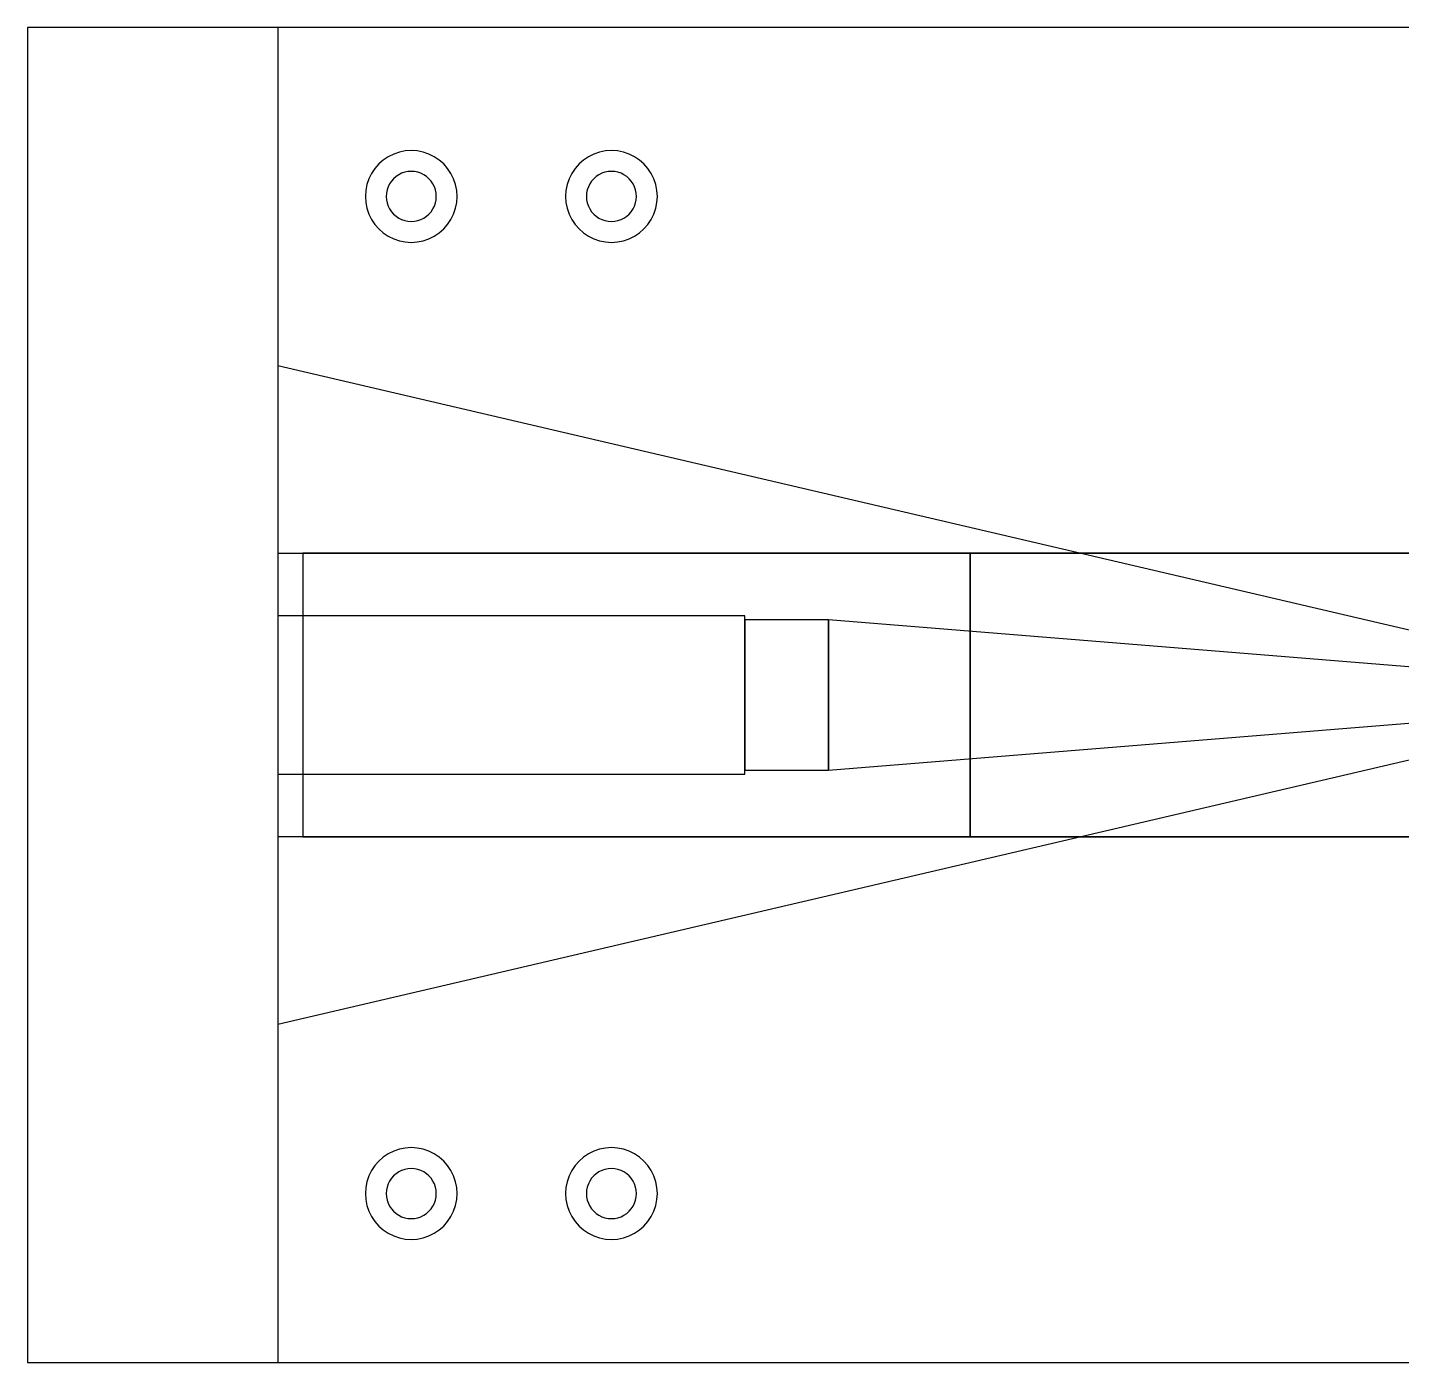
# Model space of a CAD drawing. Header units: millimetres. Extents: x -1.5 to 31.5, y -4 to 4.
# Drawn here: x -1.5 to 6.74, y -4 to 4 of the extents above; entities that cross this region are included whole.
import ezdxf

# ---------------------------------------------------------------- set-up
doc = ezdxf.new("R2010")
doc.units = ezdxf.units.MM

msp = doc.modelspace()

# ---------------------------------------------------------------- linework, layer by layer
at = {"layer": 'cond'}
for p, q in [((6.9, 4), (0, 4)), ((0, 4), (0, 1.975)), ((0.6625, 3.225657), (0.632591, 3.205672)), ((0.694762, 3.241567), (0.6625, 3.225657)), ((0.728825, 3.25313), (0.694762, 3.241567)), ((0.764105, 3.260147), (0.728825, 3.25313)), ((0.8, 3.2625), (0.764105, 3.260147)), ((0.835895, 3.260147), (0.8, 3.2625)), ((0.871175, 3.25313), (0.835895, 3.260147)), ((0.905238, 3.241567), (0.871175, 3.25313)), ((0.9375, 3.225657), (0.905238, 3.241567)), ((0.967409, 3.205672), (0.9375, 3.225657)), ((1.8625, 3.225657), (1.832591, 3.205672)), ((1.894762, 3.241567), (1.8625, 3.225657)), ((1.928825, 3.25313), (1.894762, 3.241567)), ((1.964105, 3.260147), (1.928825, 3.25313)), ((2, 3.2625), (1.964105, 3.260147)), ((2.035895, 3.260147), (2, 3.2625)), ((2.071175, 3.25313), (2.035895, 3.260147)), ((2.105238, 3.241567), (2.071175, 3.25313)), ((2.1375, 3.225657), (2.105238, 3.241567)), ((2.167409, 3.205672), (2.1375, 3.225657)), ((0.581828, 3.154909), (0.561843, 3.125)), ((0.605546, 3.181954), (0.581828, 3.154909)), ((0.632591, 3.205672), (0.605546, 3.181954)), ((0.994454, 3.181954), (0.967409, 3.205672)), ((1.018172, 3.154909), (0.994454, 3.181954)), ((1.038157, 3.125), (1.018172, 3.154909)), ((1.781828, 3.154909), (1.761843, 3.125)), ((1.805546, 3.181954), (1.781828, 3.154909)), ((1.832591, 3.205672), (1.805546, 3.181954)), ((2.194454, 3.181954), (2.167409, 3.205672)), ((2.218172, 3.154909), (2.194454, 3.181954)), ((2.238157, 3.125), (2.218172, 3.154909)), ((0.53437, 3.058675), (0.527353, 3.023395)), ((0.545933, 3.092738), (0.53437, 3.058675)), ((0.561843, 3.125), (0.545933, 3.092738)), ((1.054067, 3.092738), (1.038157, 3.125)), ((1.06563, 3.058675), (1.054067, 3.092738)), ((1.072647, 3.023395), (1.06563, 3.058675)), ((1.73437, 3.058675), (1.727353, 3.023395)), ((1.745933, 3.092738), (1.73437, 3.058675)), ((1.761843, 3.125), (1.745933, 3.092738)), ((2.254067, 3.092738), (2.238157, 3.125)), ((2.26563, 3.058675), (2.254067, 3.092738)), ((2.272647, 3.023395), (2.26563, 3.058675)), ((0.527353, 3.023395), (0.525, 2.9875)), ((0.525, 2.9875), (0.527353, 2.951605)), ((1.075, 2.9875), (1.072647, 3.023395)), ((1.072647, 2.951605), (1.075, 2.9875)), ((1.727353, 3.023395), (1.725, 2.9875)), ((1.725, 2.9875), (1.727353, 2.951605)), ((2.275, 2.9875), (2.272647, 3.023395)), ((2.272647, 2.951605), (2.275, 2.9875)), ((0.527353, 2.951605), (0.53437, 2.916325)), ((0.53437, 2.916325), (0.545933, 2.882262)), ((0.545933, 2.882262), (0.561843, 2.85)), ((1.038157, 2.85), (1.054067, 2.882262)), ((1.054067, 2.882262), (1.06563, 2.916325)), ((1.06563, 2.916325), (1.072647, 2.951605)), ((1.727353, 2.951605), (1.73437, 2.916325)), ((1.73437, 2.916325), (1.745933, 2.882262)), ((1.745933, 2.882262), (1.761843, 2.85)), ((2.238157, 2.85), (2.254067, 2.882262)), ((2.254067, 2.882262), (2.26563, 2.916325)), ((2.26563, 2.916325), (2.272647, 2.951605)), ((0.561843, 2.85), (0.581828, 2.820091)), ((0.581828, 2.820091), (0.605546, 2.793046)), ((0.994454, 2.793046), (1.018172, 2.820091)), ((1.018172, 2.820091), (1.038157, 2.85)), ((1.761843, 2.85), (1.781828, 2.820091)), ((1.781828, 2.820091), (1.805546, 2.793046)), ((2.194454, 2.793046), (2.218172, 2.820091)), ((2.218172, 2.820091), (2.238157, 2.85)), ((0.605546, 2.793046), (0.632591, 2.769328)), ((0.632591, 2.769328), (0.6625, 2.749343)), ((0.6625, 2.749343), (0.694762, 2.733433)), ((0.694762, 2.733433), (0.728825, 2.72187)), ((0.728825, 2.72187), (0.764105, 2.714853)), ((0.835895, 2.714853), (0.871175, 2.72187)), ((0.871175, 2.72187), (0.905238, 2.733433)), ((0.905238, 2.733433), (0.9375, 2.749343)), ((0.9375, 2.749343), (0.967409, 2.769328)), ((0.967409, 2.769328), (0.994454, 2.793046)), ((1.805546, 2.793046), (1.832591, 2.769328)), ((1.832591, 2.769328), (1.8625, 2.749343)), ((1.8625, 2.749343), (1.894762, 2.733433)), ((1.894762, 2.733433), (1.928825, 2.72187)), ((1.928825, 2.72187), (1.964105, 2.714853)), ((2.035895, 2.714853), (2.071175, 2.72187)), ((2.071175, 2.72187), (2.105238, 2.733433)), ((2.105238, 2.733433), (2.1375, 2.749343)), ((2.1375, 2.749343), (2.167409, 2.769328)), ((2.167409, 2.769328), (2.194454, 2.793046)), ((0.764105, 2.714853), (0.8, 2.7125)), ((0.8, 2.7125), (0.835895, 2.714853)), ((1.964105, 2.714853), (2, 2.7125)), ((2, 2.7125), (2.035895, 2.714853)), ((0, 1.975), (6.9, 0.36195)), ((2.8, 0.475), (0, 0.475)), ((0, 0.475), (0, -0.475)), ((2.8, -0.475), (2.8, 0.475)), ((3.3, 0.45), (2.8, 0.45)), ((2.8, 0.45), (2.8, -0.45)), ((3.3, -0.45), (3.3, 0.45)), ((6.9, 0.15875), (3.3, 0.45)), ((3.3, 0.45), (3.3, -0.45)), ((3.3, -0.45), (6.9, -0.15875)), ((6.9, -0.36195), (0, -1.975)), ((0, -0.475), (2.8, -0.475)), ((2.8, -0.45), (3.3, -0.45)), ((0, -1.975), (0, -4)), ((0.764105, -2.714853), (0.728825, -2.72187)), ((0.8, -2.7125), (0.764105, -2.714853)), ((0.835895, -2.714853), (0.8, -2.7125)), ((0.871175, -2.72187), (0.835895, -2.714853)), ((1.964105, -2.714853), (1.928825, -2.72187)), ((2, -2.7125), (1.964105, -2.714853)), ((2.035895, -2.714853), (2, -2.7125)), ((2.071175, -2.72187), (2.035895, -2.714853)), ((0.605546, -2.793046), (0.581828, -2.820091)), ((0.632591, -2.769328), (0.605546, -2.793046)), ((0.6625, -2.749343), (0.632591, -2.769328)), ((0.694762, -2.733433), (0.6625, -2.749343)), ((0.728825, -2.72187), (0.694762, -2.733433)), ((0.905238, -2.733433), (0.871175, -2.72187)), ((0.9375, -2.749343), (0.905238, -2.733433)), ((0.967409, -2.769328), (0.9375, -2.749343)), ((0.994454, -2.793046), (0.967409, -2.769328)), ((1.018172, -2.820091), (0.994454, -2.793046)), ((1.805546, -2.793046), (1.781828, -2.820091)), ((1.832591, -2.769328), (1.805546, -2.793046)), ((1.8625, -2.749343), (1.832591, -2.769328)), ((1.894762, -2.733433), (1.8625, -2.749343)), ((1.928825, -2.72187), (1.894762, -2.733433)), ((2.105238, -2.733433), (2.071175, -2.72187)), ((2.1375, -2.749343), (2.105238, -2.733433)), ((2.167409, -2.769328), (2.1375, -2.749343)), ((2.194454, -2.793046), (2.167409, -2.769328)), ((2.218172, -2.820091), (2.194454, -2.793046)), ((0.561843, -2.85), (0.545933, -2.882262)), ((0.581828, -2.820091), (0.561843, -2.85)), ((1.038157, -2.85), (1.018172, -2.820091)), ((1.054067, -2.882262), (1.038157, -2.85)), ((1.761843, -2.85), (1.745933, -2.882262)), ((1.781828, -2.820091), (1.761843, -2.85)), ((2.238157, -2.85), (2.218172, -2.820091)), ((2.254067, -2.882262), (2.238157, -2.85)), ((0.527353, -2.951605), (0.525, -2.9875)), ((0.53437, -2.916325), (0.527353, -2.951605)), ((0.545933, -2.882262), (0.53437, -2.916325)), ((1.06563, -2.916325), (1.054067, -2.882262)), ((1.072647, -2.951605), (1.06563, -2.916325)), ((1.075, -2.9875), (1.072647, -2.951605)), ((1.727353, -2.951605), (1.725, -2.9875)), ((1.73437, -2.916325), (1.727353, -2.951605)), ((1.745933, -2.882262), (1.73437, -2.916325)), ((2.26563, -2.916325), (2.254067, -2.882262)), ((2.272647, -2.951605), (2.26563, -2.916325)), ((2.275, -2.9875), (2.272647, -2.951605)), ((0.525, -2.9875), (0.527353, -3.023395)), ((0.527353, -3.023395), (0.53437, -3.058675)), ((1.06563, -3.058675), (1.072647, -3.023395)), ((1.072647, -3.023395), (1.075, -2.9875)), ((1.725, -2.9875), (1.727353, -3.023395)), ((1.727353, -3.023395), (1.73437, -3.058675)), ((2.26563, -3.058675), (2.272647, -3.023395)), ((2.272647, -3.023395), (2.275, -2.9875)), ((0.53437, -3.058675), (0.545933, -3.092738)), ((0.545933, -3.092738), (0.561843, -3.125)), ((0.561843, -3.125), (0.581828, -3.154909)), ((1.018172, -3.154909), (1.038157, -3.125)), ((1.038157, -3.125), (1.054067, -3.092738)), ((1.054067, -3.092738), (1.06563, -3.058675)), ((1.73437, -3.058675), (1.745933, -3.092738)), ((1.745933, -3.092738), (1.761843, -3.125)), ((1.761843, -3.125), (1.781828, -3.154909)), ((2.218172, -3.154909), (2.238157, -3.125)), ((2.238157, -3.125), (2.254067, -3.092738)), ((2.254067, -3.092738), (2.26563, -3.058675)), ((0.581828, -3.154909), (0.605546, -3.181954)), ((0.605546, -3.181954), (0.632591, -3.205672)), ((0.632591, -3.205672), (0.6625, -3.225657)), ((0.9375, -3.225657), (0.967409, -3.205672)), ((0.967409, -3.205672), (0.994454, -3.181954)), ((0.994454, -3.181954), (1.018172, -3.154909)), ((1.781828, -3.154909), (1.805546, -3.181954)), ((1.805546, -3.181954), (1.832591, -3.205672)), ((1.832591, -3.205672), (1.8625, -3.225657)), ((2.1375, -3.225657), (2.167409, -3.205672)), ((2.167409, -3.205672), (2.194454, -3.181954)), ((2.194454, -3.181954), (2.218172, -3.154909)), ((0.6625, -3.225657), (0.694762, -3.241567)), ((0.694762, -3.241567), (0.728825, -3.25313)), ((0.728825, -3.25313), (0.764105, -3.260147)), ((0.764105, -3.260147), (0.8, -3.2625)), ((0.8, -3.2625), (0.835895, -3.260147)), ((0.835895, -3.260147), (0.871175, -3.25313)), ((0.871175, -3.25313), (0.905238, -3.241567)), ((0.905238, -3.241567), (0.9375, -3.225657)), ((1.8625, -3.225657), (1.894762, -3.241567)), ((1.894762, -3.241567), (1.928825, -3.25313)), ((1.928825, -3.25313), (1.964105, -3.260147)), ((1.964105, -3.260147), (2, -3.2625)), ((2, -3.2625), (2.035895, -3.260147)), ((2.035895, -3.260147), (2.071175, -3.25313)), ((2.071175, -3.25313), (2.105238, -3.241567)), ((2.105238, -3.241567), (2.1375, -3.225657)), ((0, -4), (6.9, -4))]:
    msp.add_line(p, q, dxfattribs=at)
at = {"layer": 'EM_BOUNDARY'}
for p, q in [((31.5, 4), (-1.5, 4)), ((-1.5, 4), (-1.5, -4)), ((-1.5, -4), (31.5, -4))]:
    msp.add_line(p, q, dxfattribs=at)
at = {"layer": 'pcvia1'}
for p, q in [((0.761177, 3.132389), (0.742597, 3.126082)), ((0.780421, 3.136217), (0.761177, 3.132389)), ((0.8, 3.1375), (0.780421, 3.136217)), ((0.819579, 3.136217), (0.8, 3.1375)), ((0.838823, 3.132389), (0.819579, 3.136217)), ((0.857403, 3.126082), (0.838823, 3.132389)), ((1.961177, 3.132389), (1.942597, 3.126082)), ((1.980421, 3.136217), (1.961177, 3.132389)), ((2, 3.1375), (1.980421, 3.136217)), ((2.019579, 3.136217), (2, 3.1375)), ((2.038823, 3.132389), (2.019579, 3.136217)), ((2.057403, 3.126082), (2.038823, 3.132389)), ((0.670096, 3.0625), (0.661418, 3.044903)), ((0.680997, 3.078814), (0.670096, 3.0625)), ((0.693934, 3.093566), (0.680997, 3.078814)), ((0.708686, 3.106503), (0.693934, 3.093566)), ((0.725, 3.117404), (0.708686, 3.106503)), ((0.742597, 3.126082), (0.725, 3.117404)), ((0.875, 3.117404), (0.857403, 3.126082)), ((0.891314, 3.106503), (0.875, 3.117404)), ((0.906066, 3.093566), (0.891314, 3.106503)), ((0.919003, 3.078814), (0.906066, 3.093566)), ((0.929904, 3.0625), (0.919003, 3.078814)), ((0.938582, 3.044903), (0.929904, 3.0625)), ((1.870096, 3.0625), (1.861418, 3.044903)), ((1.880997, 3.078814), (1.870096, 3.0625)), ((1.893934, 3.093566), (1.880997, 3.078814)), ((1.908686, 3.106503), (1.893934, 3.093566)), ((1.925, 3.117404), (1.908686, 3.106503)), ((1.942597, 3.126082), (1.925, 3.117404)), ((2.075, 3.117404), (2.057403, 3.126082)), ((2.091314, 3.106503), (2.075, 3.117404)), ((2.106066, 3.093566), (2.091314, 3.106503)), ((2.119003, 3.078814), (2.106066, 3.093566)), ((2.129904, 3.0625), (2.119003, 3.078814)), ((2.138582, 3.044903), (2.129904, 3.0625)), ((0.651283, 3.007079), (0.65, 2.9875)), ((0.65, 2.9875), (0.651283, 2.967921)), ((0.655111, 3.026323), (0.651283, 3.007079)), ((0.651283, 2.967921), (0.655111, 2.948677)), ((0.661418, 3.044903), (0.655111, 3.026323)), ((0.944889, 3.026323), (0.938582, 3.044903)), ((0.948717, 3.007079), (0.944889, 3.026323)), ((0.944889, 2.948677), (0.948717, 2.967921)), ((0.95, 2.9875), (0.948717, 3.007079)), ((0.948717, 2.967921), (0.95, 2.9875)), ((1.851283, 3.007079), (1.85, 2.9875)), ((1.85, 2.9875), (1.851283, 2.967921)), ((1.855111, 3.026323), (1.851283, 3.007079)), ((1.851283, 2.967921), (1.855111, 2.948677)), ((1.861418, 3.044903), (1.855111, 3.026323)), ((2.144889, 3.026323), (2.138582, 3.044903)), ((2.148717, 3.007079), (2.144889, 3.026323)), ((2.144889, 2.948677), (2.148717, 2.967921)), ((2.15, 2.9875), (2.148717, 3.007079)), ((2.148717, 2.967921), (2.15, 2.9875)), ((0.655111, 2.948677), (0.661418, 2.930097)), ((0.661418, 2.930097), (0.670096, 2.9125)), ((0.670096, 2.9125), (0.680997, 2.896186)), ((0.680997, 2.896186), (0.693934, 2.881434)), ((0.906066, 2.881434), (0.919003, 2.896186)), ((0.919003, 2.896186), (0.929904, 2.9125)), ((0.929904, 2.9125), (0.938582, 2.930097)), ((0.938582, 2.930097), (0.944889, 2.948677)), ((1.855111, 2.948677), (1.861418, 2.930097)), ((1.861418, 2.930097), (1.870096, 2.9125)), ((1.870096, 2.9125), (1.880997, 2.896186)), ((1.880997, 2.896186), (1.893934, 2.881434)), ((2.106066, 2.881434), (2.119003, 2.896186)), ((2.119003, 2.896186), (2.129904, 2.9125)), ((2.129904, 2.9125), (2.138582, 2.930097)), ((2.138582, 2.930097), (2.144889, 2.948677)), ((0.693934, 2.881434), (0.708686, 2.868497)), ((0.708686, 2.868497), (0.725, 2.857596)), ((0.725, 2.857596), (0.742597, 2.848918)), ((0.742597, 2.848918), (0.761177, 2.842611)), ((0.761177, 2.842611), (0.780421, 2.838783)), ((0.780421, 2.838783), (0.8, 2.8375)), ((0.8, 2.8375), (0.819579, 2.838783)), ((0.819579, 2.838783), (0.838823, 2.842611)), ((0.838823, 2.842611), (0.857403, 2.848918)), ((0.857403, 2.848918), (0.875, 2.857596)), ((0.875, 2.857596), (0.891314, 2.868497)), ((0.891314, 2.868497), (0.906066, 2.881434)), ((1.893934, 2.881434), (1.908686, 2.868497)), ((1.908686, 2.868497), (1.925, 2.857596)), ((1.925, 2.857596), (1.942597, 2.848918)), ((1.942597, 2.848918), (1.961177, 2.842611)), ((1.961177, 2.842611), (1.980421, 2.838783)), ((1.980421, 2.838783), (2, 2.8375)), ((2, 2.8375), (2.019579, 2.838783)), ((2.019579, 2.838783), (2.038823, 2.842611)), ((2.038823, 2.842611), (2.057403, 2.848918)), ((2.057403, 2.848918), (2.075, 2.857596)), ((2.075, 2.857596), (2.091314, 2.868497)), ((2.091314, 2.868497), (2.106066, 2.881434)), ((0.693934, -2.881434), (0.680997, -2.896186)), ((0.708686, -2.868497), (0.693934, -2.881434)), ((0.725, -2.857596), (0.708686, -2.868497)), ((0.742597, -2.848918), (0.725, -2.857596)), ((0.761177, -2.842611), (0.742597, -2.848918)), ((0.780421, -2.838783), (0.761177, -2.842611)), ((0.8, -2.8375), (0.780421, -2.838783)), ((0.819579, -2.838783), (0.8, -2.8375)), ((0.838823, -2.842611), (0.819579, -2.838783)), ((0.857403, -2.848918), (0.838823, -2.842611)), ((0.875, -2.857596), (0.857403, -2.848918)), ((0.891314, -2.868497), (0.875, -2.857596)), ((0.906066, -2.881434), (0.891314, -2.868497)), ((0.919003, -2.896186), (0.906066, -2.881434)), ((1.893934, -2.881434), (1.880997, -2.896186)), ((1.908686, -2.868497), (1.893934, -2.881434)), ((1.925, -2.857596), (1.908686, -2.868497)), ((1.942597, -2.848918), (1.925, -2.857596)), ((1.961177, -2.842611), (1.942597, -2.848918)), ((1.980421, -2.838783), (1.961177, -2.842611)), ((2, -2.8375), (1.980421, -2.838783)), ((2.019579, -2.838783), (2, -2.8375)), ((2.038823, -2.842611), (2.019579, -2.838783)), ((2.057403, -2.848918), (2.038823, -2.842611)), ((2.075, -2.857596), (2.057403, -2.848918)), ((2.091314, -2.868497), (2.075, -2.857596)), ((2.106066, -2.881434), (2.091314, -2.868497)), ((2.119003, -2.896186), (2.106066, -2.881434)), ((0.655111, -2.948677), (0.651283, -2.967921)), ((0.661418, -2.930097), (0.655111, -2.948677)), ((0.670096, -2.9125), (0.661418, -2.930097)), ((0.680997, -2.896186), (0.670096, -2.9125)), ((0.929904, -2.9125), (0.919003, -2.896186)), ((0.938582, -2.930097), (0.929904, -2.9125)), ((0.944889, -2.948677), (0.938582, -2.930097)), ((0.948717, -2.967921), (0.944889, -2.948677)), ((1.855111, -2.948677), (1.851283, -2.967921)), ((1.861418, -2.930097), (1.855111, -2.948677)), ((1.870096, -2.9125), (1.861418, -2.930097)), ((1.880997, -2.896186), (1.870096, -2.9125)), ((2.129904, -2.9125), (2.119003, -2.896186)), ((2.138582, -2.930097), (2.129904, -2.9125)), ((2.144889, -2.948677), (2.138582, -2.930097)), ((2.148717, -2.967921), (2.144889, -2.948677)), ((0.651283, -2.967921), (0.65, -2.9875)), ((0.65, -2.9875), (0.651283, -3.007079)), ((0.651283, -3.007079), (0.655111, -3.026323)), ((0.655111, -3.026323), (0.661418, -3.044903)), ((0.661418, -3.044903), (0.670096, -3.0625)), ((0.929904, -3.0625), (0.938582, -3.044903)), ((0.938582, -3.044903), (0.944889, -3.026323)), ((0.944889, -3.026323), (0.948717, -3.007079)), ((0.95, -2.9875), (0.948717, -2.967921)), ((0.948717, -3.007079), (0.95, -2.9875)), ((1.851283, -2.967921), (1.85, -2.9875)), ((1.85, -2.9875), (1.851283, -3.007079)), ((1.851283, -3.007079), (1.855111, -3.026323)), ((1.855111, -3.026323), (1.861418, -3.044903)), ((1.861418, -3.044903), (1.870096, -3.0625)), ((2.129904, -3.0625), (2.138582, -3.044903)), ((2.138582, -3.044903), (2.144889, -3.026323)), ((2.144889, -3.026323), (2.148717, -3.007079)), ((2.15, -2.9875), (2.148717, -2.967921)), ((2.148717, -3.007079), (2.15, -2.9875)), ((0.670096, -3.0625), (0.680997, -3.078814)), ((0.680997, -3.078814), (0.693934, -3.093566)), ((0.693934, -3.093566), (0.708686, -3.106503)), ((0.708686, -3.106503), (0.725, -3.117404)), ((0.725, -3.117404), (0.742597, -3.126082)), ((0.742597, -3.126082), (0.761177, -3.132389)), ((0.838823, -3.132389), (0.857403, -3.126082)), ((0.857403, -3.126082), (0.875, -3.117404)), ((0.875, -3.117404), (0.891314, -3.106503)), ((0.891314, -3.106503), (0.906066, -3.093566)), ((0.906066, -3.093566), (0.919003, -3.078814)), ((0.919003, -3.078814), (0.929904, -3.0625)), ((1.870096, -3.0625), (1.880997, -3.078814)), ((1.880997, -3.078814), (1.893934, -3.093566)), ((1.893934, -3.093566), (1.908686, -3.106503)), ((1.908686, -3.106503), (1.925, -3.117404)), ((1.925, -3.117404), (1.942597, -3.126082)), ((1.942597, -3.126082), (1.961177, -3.132389)), ((2.038823, -3.132389), (2.057403, -3.126082)), ((2.057403, -3.126082), (2.075, -3.117404)), ((2.075, -3.117404), (2.091314, -3.106503)), ((2.091314, -3.106503), (2.106066, -3.093566)), ((2.106066, -3.093566), (2.119003, -3.078814)), ((2.119003, -3.078814), (2.129904, -3.0625)), ((0.761177, -3.132389), (0.780421, -3.136217)), ((0.780421, -3.136217), (0.8, -3.1375)), ((0.8, -3.1375), (0.819579, -3.136217)), ((0.819579, -3.136217), (0.838823, -3.132389)), ((1.961177, -3.132389), (1.980421, -3.136217)), ((1.980421, -3.136217), (2, -3.1375)), ((2, -3.1375), (2.019579, -3.136217)), ((2.019579, -3.136217), (2.038823, -3.132389))]:
    msp.add_line(p, q, dxfattribs=at)
at = {"layer": 'reference_ground_cutout'}
for p, q in [((4.15, 0.85), (0.15, 0.85)), ((0.15, 0.85), (0.15, -0.85)), ((4.15, -0.85), (4.15, 0.85)), ((0.15, -0.85), (4.15, -0.85))]:
    msp.add_line(p, q, dxfattribs=at)
at = {"layer": 'reference_ground_plane'}
for p, q in [((31.5, 4), (0, 4)), ((0, 4), (0, 0.85)), ((31.5, 4), (0, 4)), ((0, 4), (0, -4)), ((31.5, 4), (0, 4)), ((0, 4), (0, -4)), ((0, 0.85), (31.5, 0.85)), ((31.5, 0.85), (4.15, 0.85)), ((4.15, 0.85), (4.15, -0.85)), ((31.5, -0.85), (0, -0.85)), ((0, -0.85), (0, -4)), ((4.15, -0.85), (31.5, -0.85)), ((0, -4), (31.5, -4)), ((0, -4), (31.5, -4)), ((0, -4), (31.5, -4))]:
    msp.add_line(p, q, dxfattribs=at)

doc.saveas('drawing.dxf')
